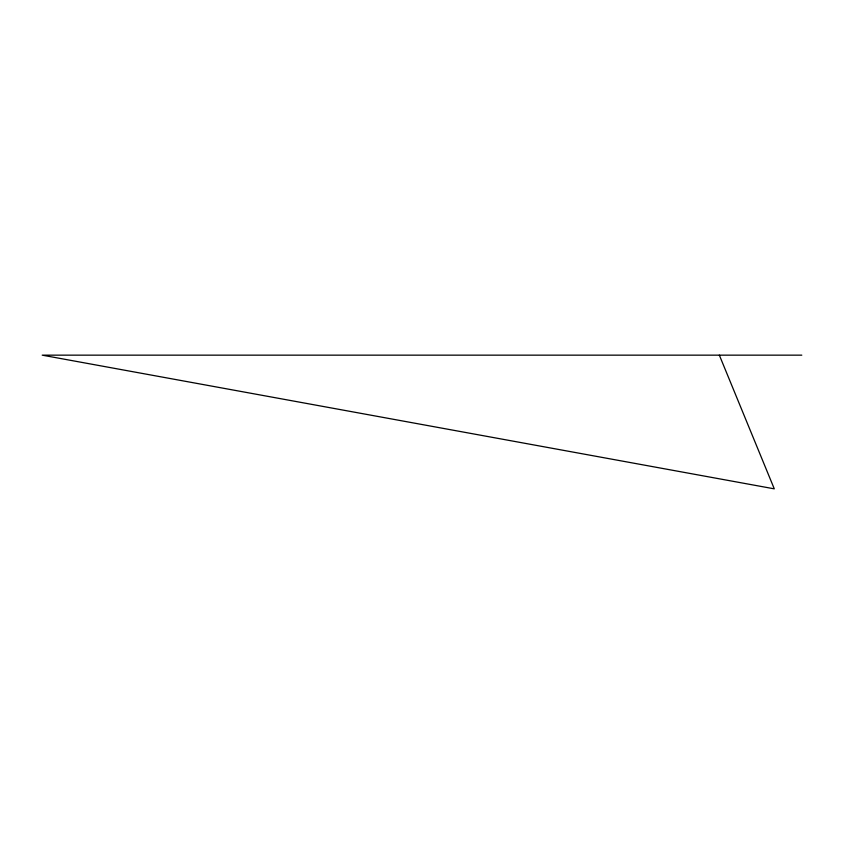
<?xml version="1.0" encoding="UTF-8"?>
<svg xmlns="http://www.w3.org/2000/svg" width="844" height="844" viewBox="0 0 844 844"><rect width="100%" height="100%" fill="white"/><g stroke="black" fill="none" stroke-linecap="round" stroke-linejoin="round"><path stroke-width="1.27" d="M801.8 355.155L42.2 355.155L774.286 488.845L719.352 355.155"/></g></svg>
